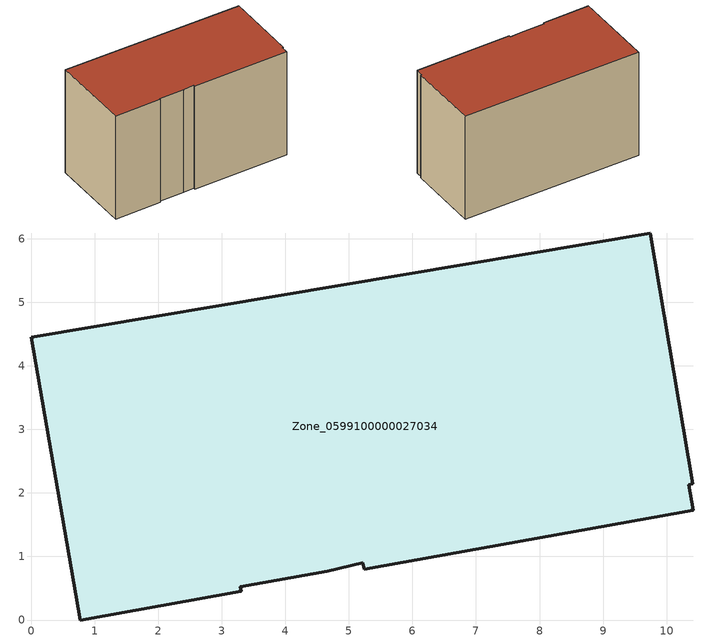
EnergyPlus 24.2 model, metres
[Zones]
Zone_0599100000027034
 floor ground (C_G): 10.42,1.73 5.24,0.8 5.22,0.9 4.66,0.77 3.29,0.53 3.31,0.46 0.77,0 0,4.45 9.74,6.09 10.41,2.15 10.35,2.13 z0
 wall outside (C_F): 10.41,2.15 9.74,6.09 0,4.45 0.77,0 3.31,0.46 3.29,0.53 4.66,0.77 5.22,0.9 5.24,0.8 10.42,1.73 10.35,2.13 10.41,2.15 z0:6.11
 roof outside (C_R): 3.29,0.53 4.66,0.77 5.22,0.9 5.24,0.8 10.42,1.73 10.35,2.13 10.41,2.15 9.74,6.09 0,4.45 0.77,0 3.31,0.46 z6.11
[BUILDING]
Pand.0599100000027034: North Axis=0; Terrain=City; Loads Convergence Tolerance Value=0.04; Temperature Convergence Tolerance Value=0.4; Solar Distribution=FullExterior; Maximum Number of Warmup Days=25; Minimum Number of Warmup Days=1
[Site:Location]
Rotterdam.The.Hague.AP_ZH_NLD Design_Conditions: Latitude=51.96; Longitude=4.45; Time Zone=1; Elevation=-4.5
[SITE:GROUNDTEMPERATURE:BUILDINGSURFACE]
18, 18, 18, 18, 18, 18, 18, 18, 18, 18, 18, 18
[MATERIAL] Thermal Absorptance=0.9; Solar Absorptance=0.7; Visible Absorptance=0.7
Name | Roughness | Thickness | Conductivity | Density | Specific Heat
G.TC.1946 | MediumSmooth | 0.15 | 1 | 540 | 1210
F.TC.1946 | Rough | 0.3 | 0.857143 | 1920 | 840
R.TC.1946 | MediumRough | 0.2 | 0.909091 | 1500 | 1000
[CONSTRUCTION]
C_G: G.TC.1946
C_F: F.TC.1946
C_R: R.TC.1946
[ZONE]
Zone_0599100000027034: Type=1; Multiplier=1; Ceiling Height=Autocalculate; Volume=Autocalculate; Floor Area=autocalculate; Part of Total Floor Area=Yes
[ZONEINFILTRATION:DESIGNFLOWRATE]
Infil_Zone_0599100000027034: Zone or ZoneList or Space or SpaceList=Zone_0599100000027034; Schedule=AlwaysOn; Design Flow Rate Calculation Method=Flow/Area; Flow Rate per Floor Area=0.003; Constant Term Coefficient=1; Temperature Term Coefficient=0; Velocity Term Coefficient=0; Velocity Squared Term Coefficient=0
[HVACTEMPLATE:ZONE:IDEALLOADSAIRSYSTEM]
Zone_0599100000027034: Maximum Heating Supply Air Temperature=50; Minimum Cooling Supply Air Temperature=13; Maximum Heating Supply Air Humidity Ratio=0.0156; Minimum Cooling Supply Air Humidity Ratio=0.0077; Heating Limit=NoLimit; Cooling Limit=NoLimit; Dehumidification Control Type=ConstantSensibleHeatRatio; Cooling Sensible Heat Ratio=0.7; Dehumidification Setpoint=60; Humidification Control Type=None; Humidification Setpoint=30; Outdoor Air Method=None; Outdoor Air Flow Rate per Person=0.00944; Outdoor Air Flow Rate per Zone Floor Area=0; Outdoor Air Flow Rate per Zone=0; Demand Controlled Ventilation Type=None; Outdoor Air Economizer Type=NoEconomizer; Heat Recovery Type=None; Sensible Heat Recovery Effectiveness=0.7; Latent Heat Recovery Effectiveness=0.65
[ZONECONTROL:THERMOSTAT]
ThermostatControl_Zone_0599100000027034: Zone or ZoneList=Zone_0599100000027034; Control Type Schedule=DualSetpointControlType; Control 1=Thermostat_Zone_0599100000027034; Temperature Difference Between Cutout And Setpoint=0
[THERMOSTATSETPOINT:DUALSETPOINT]
Thermostat_Zone_0599100000027034: Heating Setpoint Temperature Schedule=HeatingSetpoint_Zone_0599100000027034; Cooling Setpoint Temperature Schedule=CoolingSetpoint_Zone_0599100000027034
[SCHEDULE:COMPACT]
HeatingSetpoint_Zone_0599100000027034: Through: 12/31, For: AllDays, Until: 24:00, 21
CoolingSetpoint_Zone_0599100000027034: Through: 12/31, For: AllDays, Until: 24:00, 24
DualSetpointControlType: Through: 12/31, For: AllDays, Until: 24:00, 4
AlwaysOn: Through: 12/31, For: AllDays, Until: 24:00, 1
